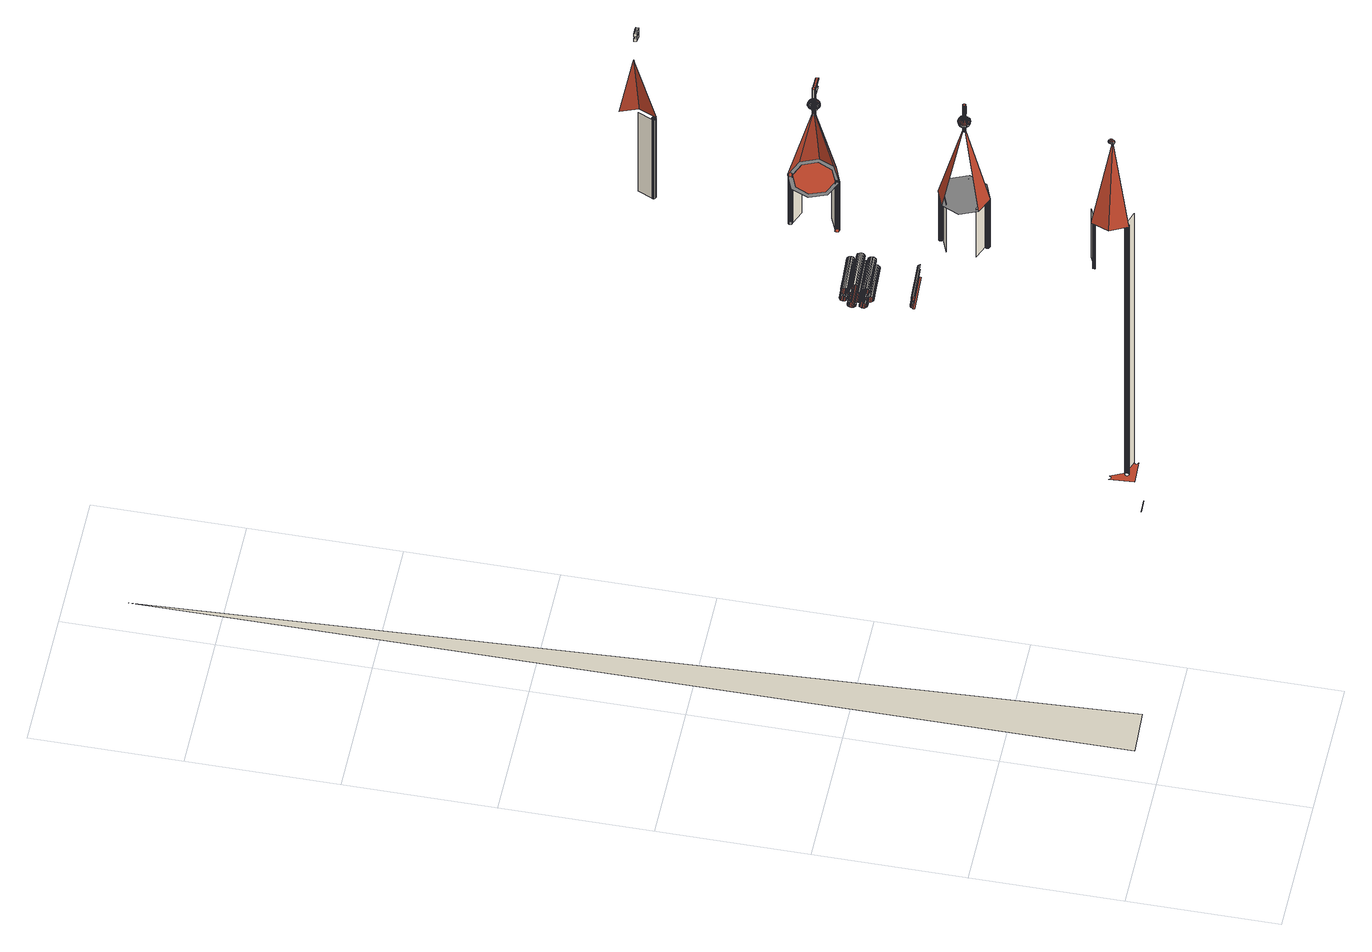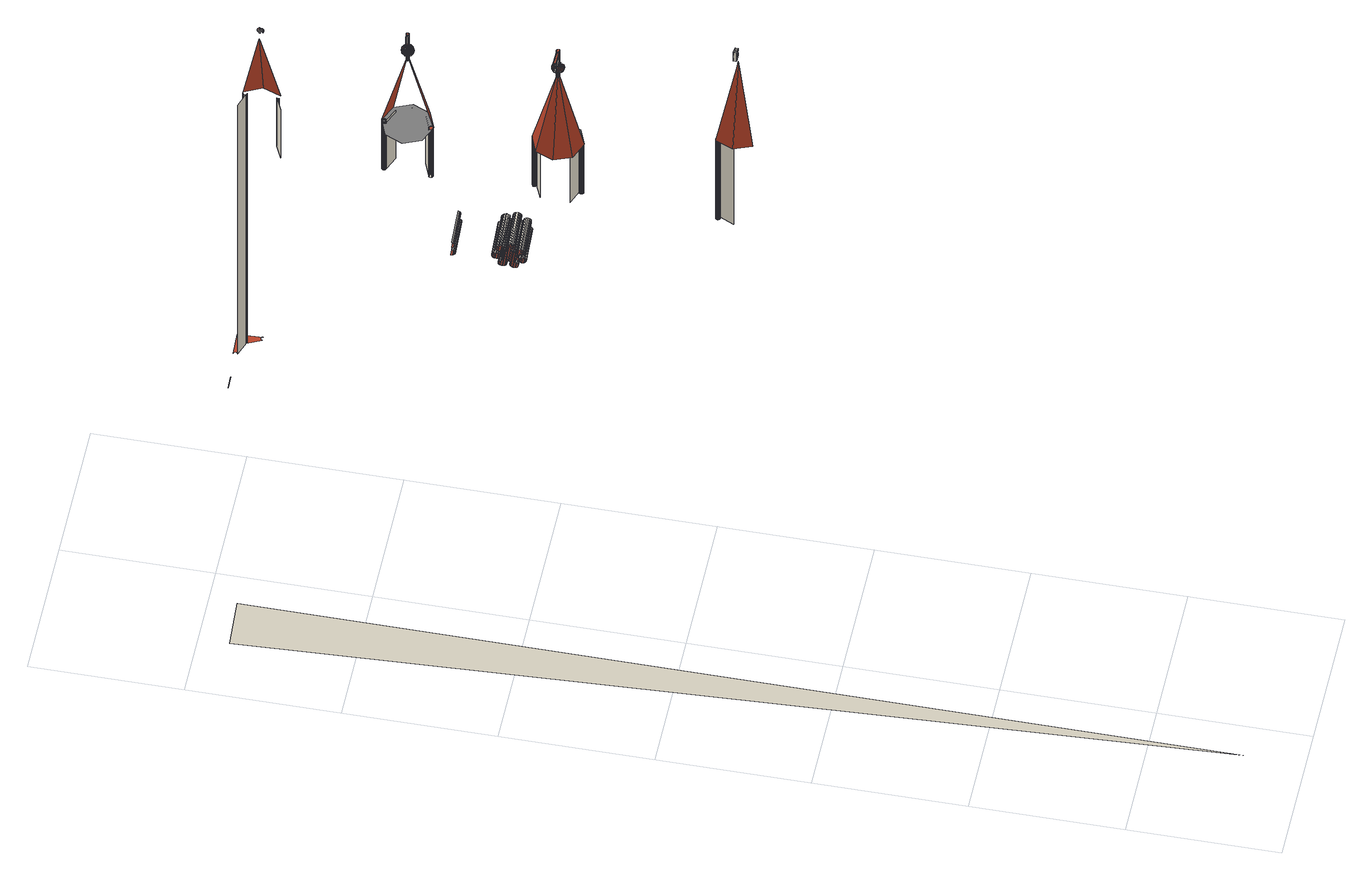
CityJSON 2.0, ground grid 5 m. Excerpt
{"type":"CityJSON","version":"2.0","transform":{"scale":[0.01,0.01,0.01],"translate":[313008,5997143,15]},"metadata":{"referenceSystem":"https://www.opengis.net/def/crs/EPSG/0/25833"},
"CityObjects":{
"building1":{"type":"Building","geometry":[{"type":"MultiSurface","lod":"0","boundaries":[[[0,1,2,3]],[[4,0,3,5]],[[6,7,8,9]],[[10,4,5,11]],[[7,12,13,8]],[[14,10,11,15]],[[12,16,17,13]],[[18,14,15,19]],[[20,21,22,23,24,25,26,27,28,29,30,31,32,33,17,34,35,36,19,15,11,5,3,2,37,38,39,40,41,42,43,44,45,46,47,9,8,13,17,48,49,50,51,52,53,54,55,56,57,58,59,60,61]],[[16,62,34,17]],[[63,18,19,36]],[[62,64,35,34]],[[64,63,36,35]],[[65,66,67]],[[16,17,33,68]],[[69,70,71,72]],[[73,69,72,74]],[[75,73,74,76]],[[77,78,79,80,81]],[[82,83,84,85]],[[83,75,76,84]],[[86,77,81,80,87]],[[88,89,90,91]],[[92,93,89,88]],[[94,88,91,95]],[[96,92,88,94]],[[89,97,98,90]],[[93,99,97,89]],[[100,101,93,92]],[[102,100,92,96]],[[103,96,94,104]],[[101,105,99,93]],[[99,106,107,97]],[[108,102,96,103]],[[109,110,101,100]],[[111,109,100,102]],[[110,112,105,101]],[[113,114,71,70]],[[115,116,117,118]],[[119,120,121,122]],[[120,123,124,121]],[[125,119,122,126]],[[123,127,128,124]],[[129,125,126,130]],[[127,131,132,128]],[[133,129,130,134]],[[131,135,136,132]],[[137,133,134,138]],[[135,139,140,136]],[[141,137,138,142]],[[139,143,144,140]],[[134,138,142,145,146,147,148,149,150,151,152,153,154,117,144,140,136,132,128,124,121,122,126,130]],[[155,141,142,145]],[[143,118,117,144]],[[156,157,158,159,160]],[[161,155,145,146]],[[118,162,154,117]],[[163,164,165,166]],[[167,163,166,168]],[[169,170,164,163]],[[166,165,171,172]],[[164,173,174,165]],[[175,161,146,147]],[[176,169,163,167]],[[168,166,172,177]],[[162,178,153,154]],[[170,179,173,164]],[[165,174,180,171]],[[181,175,147,148]],[[182,167,168,183]],[[184,185,170,169]],[[178,186,152,153]],[[172,171,187,188]],[[189,176,167,182]],[[183,168,177,190]],[[173,191,192,174]],[[193,184,169,176]],[[177,172,188,194]],[[195,181,148,149]],[[185,196,179,170]],[[171,180,197,187]],[[179,198,191,173]],[[186,199,151,152]],[[174,192,200,180]],[[201,195,149,150]],[[199,201,150,151]],[[202,193,176,189]],[[190,177,194,203]],[[196,204,198,179]],[[205,182,183,206]],[[180,200,207,197]],[[208,189,182,205]],[[209,210,185,184]],[[206,183,190,211]],[[188,187,212,213]],[[214,209,184,193]],[[191,215,216,192]],[[194,188,213,217]],[[210,218,196,185]],[[187,197,219,212]],[[198,220,215,191]],[[192,216,221,200]],[[222,202,189,208]],[[211,190,203,223]],[[224,214,193,202]],[[203,194,217,225]],[[218,226,204,196]],[[197,207,227,219]],[[204,228,220,198]],[[200,221,229,207]],[[230,205,206,231]],[[232,224,202,222]],[[233,208,205,230]],[[231,206,211,234]],[[223,203,225,235]],[[236,237,210,209]],[[213,212,238,239]],[[240,236,209,214]],[[226,241,228,204]],[[207,229,242,227]],[[237,243,218,210]],[[217,213,239,244]],[[215,245,246,216]],[[212,219,247,238]],[[248,222,208,233]],[[234,211,223,249]],[[220,250,245,215]],[[216,246,251,221]],[[252,240,214,224]],[[225,217,244,253]],[[243,254,226,218]],[[219,227,255,247]],[[228,256,250,220]],[[221,251,257,229]],[[258,232,222,248]],[[249,223,235,259]],[[260,252,224,232]],[[235,225,253,261]],[[254,262,241,226]],[[227,242,263,255]],[[241,264,256,228]],[[229,257,265,242]],[[266,230,231,267]],[[268,233,230,266]],[[267,231,234,269]],[[270,260,232,258]],[[259,235,261,271]],[[272,248,233,268]],[[273,274,275,276]],[[269,234,249,277]],[[278,279,237,236]],[[280,278,236,240]],[[279,281,243,237]],[[239,238,282,283]],[[284,285,286,287]],[[244,239,283,288]],[[289,284,287,290,291]],[[238,247,292,282]],[[262,293,264,241]],[[242,265,294,263]],[[245,295,296,246]],[[297,280,240,252]],[[285,298,160,299,286]],[[300,289,291,290,301]],[[250,295,245]],[[246,296,251]],[[281,302,254,243]],[[253,244,288,303]],[[304,258,248,272]],[[277,249,259,305]],[[247,255,306,292]],[[298,307,308,299,160]],[[256,309,295,250]],[[251,296,310,257]],[[311,297,252,260]],[[312,300,301,313]],[[261,253,303,314]],[[302,315,262,254]],[[255,263,316,306]],[[264,309,256]],[[257,310,265]],[[307,317,318,308]],[[319,270,258,304]],[[305,259,271,320]],[[321,311,260,270]],[[271,261,314,322]],[[323,324,325,159,326]],[[327,312,313,328,325]],[[315,329,293,262]],[[266,267,330]],[[263,294,331,316]],[[268,266,330]],[[267,269,330]],[[293,332,309,264]],[[265,310,333,294]],[[272,268,330]],[[269,277,330]],[[317,334,158,335,336,337,318]],[[338,327,325,328,339]],[[304,272,330]],[[277,305,330]],[[321,270,319]],[[271,322,320]],[[296,295,340]],[[295,309,340]],[[329,332,293]],[[310,296,340]],[[319,304,330]],[[294,333,331]],[[305,320,330]],[[341,342,335,158,334]],[[337,336,343,344]],[[333,310,340]],[[309,332,340]],[[345,338,339,346]],[[347,348,278,280]],[[348,349,279,278]],[[350,347,280,297]],[[349,351,281,279]],[[352,350,297,311]],[[351,353,302,281]],[[353,354,315,302]],[[355,352,311,321]],[[356,355,321,319]],[[354,357,329,315]],[[356,319,330]],[[357,358,332,329]],[[323,359,360,361,157,156,362,324]],[[332,358,340]],[[363,364,365,118,115,366,276,273]],[[336,335,367,368]],[[369,370,371,372,373,374,375,376,377,378,341,334,317,307,298,285,284,289,300,312,327,338,345,379]],[[380,381,346,339,328,313,301,290,287,286,299,308,318,337,344,382,383,384,385,386,387,388,389,390]],[[331,333,391,392]],[[316,331,392,393]],[[391,333,340]],[[322,314,394,395]],[[320,322,395,396]],[[320,396,330]],[[306,316,393,397]],[[292,306,397,398]],[[314,303,399,394]],[[282,292,398,400]],[[303,288,401,399]],[[283,282,400,402]],[[288,283,402,401]],[[344,343,403,382]],[[378,404,342,341]],[[405,356,330]],[[396,406,330]],[[407,391,340]],[[358,408,340]],[[379,345,346,381,368,367,326]],[[409,358,357]],[[410,405,330]],[[392,391,411]],[[406,412,330]],[[408,413,340]],[[414,407,340]],[[413,415,340]],[[415,414,340]],[[405,416,355,356]],[[396,395,417,406]],[[382,403,418,383]],[[419,410,330]],[[412,420,330]],[[421,422,404,378,377,423]],[[326,367,424,369,379]],[[380,425,368,381]],[[426,419,330]],[[420,427,330]],[[428,408,358,409]],[[411,391,407,429]],[[430,431,432,433,335,342,404,422,434]],[[427,435,330]],[[436,409,357,354]],[[393,392,411,437]],[[435,426,330]],[[376,434,422,421,423,377]],[[416,438,352,355]],[[424,367,335,342,404,422,434,430,431,439,440,441,442]],[[443,444,445,446,447,448,418,403,343,336,368,425,449]],[[383,418,448,384]],[[395,394,450,417]],[[410,451,416,405]],[[406,417,452,412]],[[390,449,425,380]],[[369,424,442,370]],[[453,408,428]],[[429,407,454]],[[455,436,354,353]],[[456,433,432,457]],[[438,458,350,352]],[[375,430,434,376]],[[384,448,447,385]],[[459,413,408,453]],[[454,407,414,460]],[[389,443,449,390]],[[370,442,441,461,371]],[[462,455,353,351]],[[419,463,451,410]],[[412,452,464,420]],[[367,465,466,431,439,440,441,442,424]],[[458,467,347,350]],[[468,415,413,459]],[[460,414,469]],[[385,447,446,386]],[[470,431,430,375,374]],[[461,441,440,372,371]],[[388,444,443,389]],[[469,414,415,468]],[[471,428,409,436]],[[437,411,429,472]],[[473,462,351,349]],[[467,474,348,347]],[[373,439,431,470,374]],[[386,446,445,387]],[[372,440,439,373]],[[387,445,444,388]],[[474,473,349,348]],[[426,475,463,419]],[[420,464,476,427]],[[451,477,438,416]],[[478,475,426]],[[427,476,479,435]],[[465,480,481,466]],[[435,479,478,426]],[[482,453,428,471]],[[483,471,436,455]],[[477,484,458,438]],[[463,485,477,451]],[[486,459,453,482]],[[487,483,455,462]],[[484,488,467,458]],[[489,487,462,473]],[[488,490,474,467]],[[491,482,471,483]],[[490,489,473,474]],[[485,492,484,477]],[[493,494,495,496]],[[494,497,498,495]],[[499,493,496,500]],[[497,501,502,498]],[[503,499,500,504]],[[501,505,506,502]],[[507,503,504,508]],[[505,509,510,506]],[[273,507,508,274]],[[509,511,512,510]],[[513,273,274,514]],[[511,515,516,512]],[[514,274,508,504,500,496,495,498,502,506,510,512,516,517,518,519,520,521,522,523,524,525,526,527]],[[273,513,528,529,530,531,532,533,534,535,536,537,538,515,511,509,505,501,497,494,493,499,503,507]],[[528,513,514,527]],[[515,538,517,516]],[[529,528,527,526]],[[538,537,518,517]],[[530,529,526,525]],[[537,536,519,518]],[[536,535,520,519]],[[535,534,521,520]],[[539,540,541,542]],[[543,544,545,546]],[[547,548,549,550]],[[551,552,553,554]],[[555,539,542,556]],[[544,557,558,545]],[[559,547,550,560]],[[557,561,562,558]],[[552,563,564,553]],[[565,559,560,566]],[[567,555,556,568]],[[561,565,566,562]],[[563,569,570,564]],[[571,567,568,572]],[[569,573,574,570]],[[573,571,572,574]],[[575,576,577,578]],[[576,579,580,577]],[[581,575,578,582]],[[579,583,584,580]],[[585,581,582,586]],[[583,587,588,584]],[[589,585,586,590]],[[587,591,592,588]],[[593,589,590,594]],[[595,596,597,598]],[[596,599,600,597]],[[601,595,598,602]],[[591,603,604,592]],[[605,593,594,606]],[[599,607,608,600]],[[609,601,602,610]],[[611,605,606,612]],[[603,613,614,604]],[[607,615,616,608]],[[617,609,610,618]],[[619,611,612,620]],[[613,621,622,614]],[[623,624,625,626]],[[627,623,626,628]],[[615,629,630,616]],[[624,631,632,625]],[[621,633,634,622]],[[635,617,618,636]],[[637,619,620,638]],[[639,627,628,640]],[[631,641,642,632]],[[633,643,644,634]],[[629,645,646,630]],[[647,639,640,648]],[[649,637,638,650]],[[651,635,636,652]],[[641,653,654,642]],[[643,655,656,644]],[[645,657,658,646]],[[659,647,648,660]],[[661,649,650,662]],[[653,663,664,654]],[[665,651,652,666]],[[657,667,668,658]],[[655,669,670,656]],[[671,661,662,672]],[[673,674,675,676]],[[667,677,678,668]],[[677,671,672,678]],[[679,659,660,680]],[[663,681,682,664]],[[669,683,684,670]],[[685,665,666,686]],[[681,687,688,682]],[[689,684,683,690]],[[687,689,690,688]],[[691,692,693,694]],[[695,685,686,696]],[[697,679,680,698]],[[692,695,696,693]],[[699,691,694,700]],[[701,673,676,702]],[[703,699,700,704]],[[705,697,698,706]],[[707,703,704,708]],[[675,676,702,709,710,711,712,713,714,715,716,717,718,719,720,721,722,723,724,725,726,727,728,729]],[[730,705,706,731]],[[732,733,734,735]],[[733,736,737,734]],[[738,701,702,709]],[[739,707,708,740]],[[741,732,735,742]],[[736,743,744,737]],[[743,730,731,744]],[[745,746,747,748]],[[749,745,748,750]],[[751,741,742,752]],[[753,754,719,720]],[[755,739,740,756]],[[746,757,758,747]],[[759,749,750,760]],[[761,755,756,762]],[[757,763,764,758]],[[765,751,752,766]],[[767,759,760,768]],[[769,761,762,770]],[[763,769,770,764]],[[771,738,709,710]],[[772,765,766,773]],[[754,774,718,719]],[[775,767,768,776]],[[777,778,779,780]],[[781,772,773,782]],[[778,783,784,779]],[[785,777,780,786]],[[787,771,710,711]],[[788,781,782,789]],[[790,775,776,791]],[[783,792,793,784]],[[792,788,789,793]],[[774,794,717,718]],[[795,785,786,796]],[[797,790,791,798]],[[799,787,711,712]],[[800,801,802,803]],[[804,795,796,805]],[[806,800,803,807]],[[801,808,809,802]],[[794,810,716,717]],[[811,806,807,812]],[[808,813,814,809]],[[815,797,798,816]],[[817,799,712,713]],[[818,804,805,819]],[[820,811,812,821]],[[810,822,715,716]],[[813,823,824,814]],[[825,826,827,828]],[[829,815,816,830]],[[826,831,832,827]],[[833,817,713,714]],[[822,833,714,715]],[[834,825,828,835]],[[831,836,837,832]],[[838,829,830,839]],[[823,840,841,824]],[[842,820,821,843]],[[844,818,819,845]],[[840,838,839,841]],[[846,834,835,847]],[[836,848,849,837]],[[850,842,843,851]],[[852,846,847,853]],[[854,844,845,855]],[[848,856,857,849]],[[858,859,860,861]],[[862,850,851,863]],[[861,864,865,858]],[[859,866,867,860]],[[868,852,853,869]],[[870,854,855,871]],[[864,872,873,865]],[[874,862,863,875]],[[876,874,875,877]],[[856,878,879,857]],[[866,880,881,867]],[[882,870,871,883]],[[884,876,877,885]],[[878,886,887,879]],[[872,888,889,873]],[[890,868,869,891]],[[886,882,883,887]],[[880,892,893,881]],[[894,890,891,895]],[[896,884,885,897]],[[888,898,899,889]],[[900,894,895,901]],[[902,900,901,903]],[[892,904,905,893]],[[898,906,907,899]],[[908,896,897,909]],[[904,910,911,905]],[[912,902,903,913]],[[906,914,915,907]],[[916,908,909,917]],[[910,918,919,911]],[[914,920,921,915]],[[922,912,913,923]],[[924,916,917,925]],[[918,926,927,919]],[[920,928,929,921]],[[930,922,923,931]],[[932,924,925,933]],[[926,934,935,927]],[[936,932,933,937]],[[928,938,939,929]],[[940,930,931,941]],[[934,942,943,935]],[[942,936,937,943]],[[938,944,945,939]],[[946,940,941,947]],[[944,948,949,945]],[[948,946,947,949]],[[950,951,952,953]],[[954,955,956,957]],[[958,954,957,959]],[[955,960,961,956]],[[962,963,964,965]],[[966,958,959,967]],[[968,969,950,970]],[[960,971,972,961]],[[952,966,967,973]],[[971,965,974,972]],[[975,976,977,963]],[[978,979,980,981]],[[970,950,953,982]],[[953,952,973,983]],[[984,985,986]],[[965,964,987,974]],[[988,984,986]],[[985,989,986]],[[963,977,990,964]],[[991,988,986]],[[989,968,986]],[[979,992,993,994,995,996,980]],[[997,991,986]],[[968,970,986]],[[982,953,983,998]],[[999,1000,1001]],[[1000,1002,1001]],[[1003,1004,1005]],[[976,999,1001]],[[1006,997,986]],[[964,990,987]],[[970,982,986]],[[1002,1007,1001]],[[977,976,1001]],[[1008,1009,994,993,992]],[[996,995,1010,1011]],[[990,977,1001]],[[1007,1004,1001]],[[1012,1006,986]],[[982,998,986]],[[1013,1014,1015,1016]],[[1017,1018,1019,1012]],[[1020,1021,1003,1022]],[[1017,1012,986]],[[1021,1023,1004,1003]],[[1024,1025,1026,1027,1028,1029,1030,1031]],[[1004,1023,1001]],[[1032,1033,1034,1035,1036,1037,754,1038]],[[995,994,1039,1040]],[[1041,1042,1016,1015,1043,1044,1045,1046,1047,1048,1049,981,980,996,1011,1050,1051,1052,1053,1054,1055,1056,1057,1058]],[[1059,1060,1061,1062,1063,1064,1065,1066,1067,1068,1008,992,979,978,1069,1070,1071,1072,1073,1074,1075,1014,1013,1076]],[[987,990,1077,1078]],[[974,987,1078,1079]],[[1077,990,1001]],[[983,973,1080,1081]],[[998,1082,986]],[[998,983,1081,1082]],[[972,974,1079,1083]],[[961,972,1083,1084]],[[973,967,1085,1080]],[[956,961,1084,1086]],[[967,959,1087,1085]],[[957,956,1086,1088]],[[959,957,1088,1087]],[[1089,1077,1001]],[[1011,1010,1090,1050]],[[1068,1091,1009,1008]],[[1092,1017,986]],[[1082,1093,986]],[[1094,1089,1001]],[[1023,1095,1001]],[[1096,1094,1001]],[[1076,1013,1016,1042,1040,1039,1097]],[[1098,1023,1021]],[[1099,1092,986]],[[1078,1077,1089,1100]],[[1093,1101,986]],[[1095,1102,1001]],[[1102,1103,1001]],[[1103,1096,1001]],[[1092,1104,1018,1017]],[[1082,1081,1105,1093]],[[1050,1090,1106,1051]],[[1107,1099,986]],[[1101,1108,986]],[[1109,1110,1091,1068,1067,1111]],[[1097,1039,1112,1059,1076]],[[1041,1113,1040,1042]],[[1114,1107,986]],[[1108,1115,986]],[[1116,1095,1023,1098]],[[1100,1089,1094,1117]],[[1118,1119,1120,1121,994,1009,1091,1110,1122]],[[1123,1114,986]],[[1115,1124,986]],[[1125,1098,1021,1020]],[[1079,1078,1100,1126]],[[1124,1123,986]],[[1066,1122,1110,1109,1111,1067]],[[1104,1127,1128,1018]],[[1028,1027,1111,1129,993]],[[1112,1039,994,1009,1091,1110,1122,1118,1119,1130,1131,1132,1133]],[[1134,1135,1136,1137,1138,1139,1106,1090,1010,995,1040,1113,1140]],[[1051,1106,1139,1052]],[[1081,1080,1141,1105]],[[1099,1142,1104,1092]],[[1093,1105,1143,1101]],[[1059,1112,1133,1060]],[[1058,1140,1113,1041]],[[1144,1095,1116]],[[1117,1094,1096,1145]],[[1146,1125,1020,1147]],[[1083,1079,1126,1148]],[[1149,1121,1120,1150]],[[1127,1151,1152,1128]],[[1052,1139,1138,1053]],[[1065,1118,1122,1066]],[[1080,1085,1153,1141]],[[1154,1102,1095,1144]],[[1145,1096,1155]],[[1057,1134,1140,1058]],[[1060,1133,1132,1156,1061]],[[1157,1146,1147,1158]],[[1107,1159,1142,1099]],[[1101,1143,1160,1108]],[[1039,1161,1162,1119,1130,1131,1132,1133,1112]],[[1151,1163,1164,1152]],[[1084,1083,1148,1165]],[[1166,1103,1102,1154]],[[1155,1096,1103,1167]],[[1053,1138,1137,1054]],[[1168,1119,1118,1065,1064]],[[1156,1132,1131,1062,1061]],[[1056,1135,1134,1057]],[[1085,1087,1169,1153]],[[1167,1103,1166]],[[1170,1116,1098,1125]],[[1126,1100,1117,1171]],[[1172,1157,1158,1173]],[[1163,1174,1175,1164]],[[1063,1130,1119,1168,1064]],[[1054,1137,1136,1055]],[[1055,1136,1135,1056]],[[1062,1131,1130,1063]],[[1174,1172,1173,1175]],[[1086,1084,1165,1176]],[[1087,1088,1177,1169]],[[1114,1178,1159,1107]],[[1088,1086,1176,1177]],[[1108,1160,1179,1115]],[[754,719,1180,1038]],[[1142,1181,1127,1104]],[[1105,1141,1182,1143]],[[1123,1183,1178,1114]],[[1115,1179,1184,1124]],[[1161,1185,1186,1162]],[[1124,1184,1183,1123]],[[1187,1144,1116,1170]],[[1171,1117,1145,1188]],[[1189,1170,1125,1146]],[[1148,1126,1171,1190]],[[1181,1191,1151,1127]],[[1141,1153,1192,1182]],[[1159,1193,1181,1142]],[[1143,1182,1194,1160]],[[1195,1154,1144,1187]],[[1188,1145,1155,1196]],[[1197,1189,1146,1157]],[[1165,1148,1190,1198]],[[1191,1199,1163,1151]],[[1200,1201,1040,1113,1140,1134,1135,1136,1137,1138,1139,1106,1090,1010,995]],[[1153,1169,1202,1192]],[[1203,1166,1154,1195]],[[1196,1155,1167,1204]],[[1178,1205,1193,1159]],[[1160,1194,1206,1179]],[[1207,1197,1157,1172]],[[1204,1167,1166,1203]],[[1199,1208,1174,1163]],[[1209,1187,1170,1189]],[[1176,1165,1198,1210]],[[1190,1171,1188,1211]],[[1169,1177,1212,1202]],[[1208,1207,1172,1174]],[[1177,1176,1210,1212]],[[1193,1213,1191,1181]],[[1183,1214,1205,1178]],[[1179,1206,1215,1184]],[[1182,1192,1216,1194]],[[1184,1215,1214,1183]],[[1217,1195,1187,1209]],[[1211,1188,1196,1218]],[[1219,1209,1189,1197]],[[1198,1190,1211,1220]],[[1213,1221,1199,1191]],[[1192,1202,1222,1216]],[[1205,1223,1213,1193]],[[1194,1216,1224,1206]],[[1225,1203,1195,1217]],[[1218,1196,1204,1226]],[[1227,1219,1197,1207]],[[1210,1198,1220,1228]],[[1221,1229,1208,1199]],[[1226,1204,1203,1225]],[[1202,1212,1230,1222]],[[1229,1227,1207,1208]],[[1214,1231,1223,1205]],[[1212,1210,1228,1230]],[[1206,1224,1232,1215]],[[1233,1217,1209,1219]],[[1215,1232,1231,1214]],[[1220,1211,1218,1234]],[[1223,1235,1221,1213]],[[1216,1222,1236,1224]],[[994,1121,1149,1237,1200,995]],[[1238,1225,1217,1233]],[[1234,1218,1226,1239]],[[1240,1233,1219,1227]],[[1228,1220,1234,1241]],[[1235,1242,1229,1221]],[[1222,1230,1243,1236]],[[1239,1226,1225,1238]],[[1231,1244,1235,1223]],[[1224,1236,1245,1232]],[[1242,1240,1227,1229]],[[1230,1228,1241,1243]],[[1232,1245,1244,1231]],[[1246,1238,1233,1240]],[[1241,1234,1239,1247]],[[1248,1249,1250,1251]],[[1244,1252,1242,1235]],[[1236,1243,1253,1245]],[[1247,1239,1238,1246]],[[1201,1254,1185,1161,1039,1040]],[[1252,1246,1240,1242]],[[1243,1241,1247,1253]],[[1245,1253,1252,1244]],[[1253,1247,1246,1252]],[[1034,1248,1251,1255]],[[1256,1257,1258,1259]],[[1025,1024,1097,1129,1156]],[[1260,1034,1255,1261]],[[1262,1263,1120,1119,1162]],[[1257,1264,1265,1258]],[[1034,1260,1266,1267,1268,1269,1270,1271,1272,1273,1274,1275,1276,1264,1257,1256,1277,1278,1279,1280,1281,1282,1249,1248]],[[1261,1255,1251,1250,1283,1284,1285,1286,1287,1288,1259,1258,1265,1289,1290,1291,1292,1293,1294,1295,1296,1297,1298,1299]],[[1266,1260,1261,1299]],[[1264,1276,1289,1265]],[[1027,1026,1168,1129,1111]],[[1237,1149,1150,1300]],[[1267,1266,1299,1298]],[[1263,1301,1300,1150,1120]],[[1276,1275,1290,1289]],[[1268,1267,1298,1297]],[[1275,1274,1291,1290]],[[1185,1254,1302,1186]],[[1302,1303,1262,1162,1186]],[[1269,1268,1297,1296]],[[1274,1273,1292,1291]],[[1270,1269,1296,1295]],[[1273,1272,1293,1292]],[[1271,1270,1295,1294]],[[1272,1271,1294,1293]],[[1026,1025,1156,1129,1168]],[[1304,1305,1306]],[[1033,1307,1255,1034]],[[1308,1309,1310,1311]],[[1312,1313,1314,1315,1316]],[[1317,1318,1319,1320]],[[1321,1322,1323,1324]],[[1322,1325,1326,1323]],[[1327,1321,1324,1328]],[[1325,1329,1330,1326]],[[1331,1327,1328,1332]],[[1329,1333,1334,1330]],[[1335,1331,1332,1336]],[[1333,1337,1338,1334]],[[1339,1340,1341,1342]],[[1343,1344,1345,1346]],[[1347,1335,1336,1348]],[[1337,1349,1350,1338]],[[1313,1351,1352,1315,1314]],[[1353,1347,1348,1354]],[[1349,1355,1356,1350]],[[1357,1358,1354,1348,1336,1332,1328,1324,1323,1326,1330,1334,1338,1350,1356,1359,1360,1361,1362,1363,1364,1365,1366,1367]],[[1368,1353,1354,1358]],[[1355,1369,1359,1356]],[[1370,1368,1358,1357]],[[1342,1341,1371,1372]],[[1346,1345,1373,1374]],[[1369,1375,1360,1359]],[[1376,1370,1357,1367]],[[1377,1343,1346,1374]],[[1378,1339,1342,1372]],[[1344,1379,1373,1345]],[[1340,1380,1371,1341]],[[1375,1381,1361,1360]],[[1382,1376,1367,1366]],[[1378,1380,1340,1339]],[[1344,1343,1377,1379]],[[1381,1383,1362,1361]],[[1384,1382,1366,1365]],[[1383,1385,1363,1362]],[[1386,1384,1365,1364]],[[1385,1386,1364,1363]],[[1379,1377,1374,1373]],[[1380,1378,1372,1371]],[[1387,1388,1389,1390]],[[1337,1338,1391,1392]]],"semantics":{"surfaces":[{"type":"WallSurface"},{"type":"RoofSurface"},{"type":"GroundSurface"}],"values":[0,0,0,0,0,0,0,0,1,0,0,0,0,2,0,0,0,0,1,0,0,1,0,0,1,1,0,0,0,1,1,0,0,1,0,1,0,0,0,0,0,0,0,0,0,0,0,0,0,0,0,1,0,0,1,0,0,0,1,0,0,0,0,1,1,0,0,0,0,1,0,0,0,1,1,0,1,1,0,0,0,0,0,0,0,0,1,1,0,1,0,1,0,1,0,1,0,1,0,0,0,0,1,1,1,1,0,0,0,0,1,1,1,1,1,0,0,1,0,0,0,1,0,0,1,1,0,0,1,1,0,0,0,0,1,1,1,1,0,0,0,0,1,1,1,1,1,1,0,1,0,1,0,0,0,1,0,0,0,0,0,1,0,0,0,0,0,1,1,1,0,0,0,0,1,0,1,0,0,0,0,0,1,1,1,1,1,0,0,1,0,1,1,0,0,1,1,0,0,1,1,1,1,0,0,0,0,1,0,1,0,0,0,0,0,1,0,1,0,1,0,0,1,1,0,1,0,2,0,2,0,2,1,0,0,0,1,1,1,0,0,1,0,1,0,1,0,0,1,1,0,0,0,0,1,0,1,0,0,0,0,1,1,0,1,1,0,0,0,1,1,0,0,2,1,0,0,1,0,1,1,0,0,1,1,1,0,0,0,0,0,0,1,0,0,0,0,0,0,0,1,1,2,1,0,0,0,0,0,0,0,0,0,0,1,0,0,0,0,0,1,1,1,1,1,0,1,0,0,1,1,0,0,1,0,1,0,0,1,0,0,0,0,0,0,0,0,0,0,0,0,0,1,0,0,0,0,0,0,0,0,1,0,1,0,1,0,1,0,0,1,1,0,0,1,0,1,0,1,0,1,0,1,0,1,0,0,1,0,1,0,1,0,0,1,1,0,0,1,0,1,1,0,1,0,0,1,0,1,1,1,0,0,0,1,1,1,0,0,0,1,1,0,0,1,0,1,0,1,0,0,1,0,0,0,1,1,0,0,0,1,0,1,1,1,0,0,0,1,0,1,1,0,1,0,0,1,0,0,1,1,0,0,1,0,1,0,0,1,1,0,1,0,1,0,0,1,0,1,0,0,1,1,0,1,0,0,1,0,0,1,0,0,1,1,0,0,0,0,1,0,0,1,0,1,0,1,0,0,1,1,0,1,0,0,1,1,1,0,0,1,0,1,1,0,0,0,1,1,1,1,0,0,1,1,1,0,0,1,1,0,0,1,0,1,0,1,0,1,0,1,0,0,1,1,0,0,1,0,1,1,0,1,0,0,1,1,0,1,0,0,0,1,1,1,0,1,1,0,1,1,0,1,1,1,0,0,0,0,1,0,1,0,0,0,0,0,0,1,1,0,1,0,1,0,2,0,1,0,1,2,0,0,0,1,1,1,0,0,1,0,1,0,1,0,0,0,1,1,0,0,0,0,0,1,0,1,0,0,0,1,1,0,1,1,0,0,0,1,1,0,0,2,1,1,0,0,1,0,1,1,1,2,0,1,1,1,0,0,0,0,0,0,0,1,0,0,1,0,0,0,0,0,1,1,2,1,0,0,0,0,0,0,0,1,0,0,0,0,1,0,0,0,0,0,0,1,1,0,1,0,1,1,1,1,0,1,0,0,0,0,1,1,1,1,0,0,0,0,1,1,1,0,0,1,1,0,0,1,0,0,0,1,0,0,1,1,1,1,1,0,0,0,0,1,1,1,1,0,0,0,0,1,0,1,0,1,0,1,0,1,0,1,1,0,0,0,0,0,1,1,0,1,1,0,0,1,0,0,0,1,1,0,0,0,0,1,0,0,0,1,0,0,0,1,2,0,0,1,2,0,0,0,0,0,2,0,0,0,0,0,0,0,1,0,0,0,1,0,0,0,0,0,0,0,0,0,0,0,0,0,1,0,0,0,0,0,0,0,0,0,0,1,1,2,2,0,0,0,0,0,0,0,0,0,0,0,0,0]}}]}
},
"vertices":[
[148,116,2442],[146,116,2442],[146,116,1280],[148,116,1280],[150,117,2442],[150,117,1280],[146,130,2442],[148,130,2442],[148,130,1280],[146,130,1280],[151,118,2442],[151,118,1280],[149,129,2442],[149,129,1280],[152,120,2442],[152,120,1280],[151,128,2442],[151,128,1280],[153,121,2442],[153,121,1280],[119,93,1280],[201,97,1280],[199,97,1280],[197,97,1280],[196,99,1280],[194,100,1280],[193,101,1280],[193,103,1280],[193,105,1280],[194,107,1280],[195,108,1280],[196,109,1280],[198,110,1280],[200,111,1280],[152,127,1280],[153,125,1280],[153,123,1280],[145,116,1280],[143,117,1280],[141,118,1280],[140,119,1280],[139,121,1280],[139,123,1280],[139,124,1280],[140,126,1280],[141,128,1280],[142,129,1280],[144,130,1280],[129,175,1280],[128,173,1280],[128,172,1280],[127,170,1280],[125,169,1280],[124,168,1280],[122,168,1280],[120,168,1280],[118,169,1280],[117,170,1280],[116,171,1280],[115,172,1280],[115,173,1280],[115,175,1280],[152,127,2442],[153,123,2442],[153,125,2442],[155,78,1111],[196,79,1111],[150,78,1111],[200,111,2442],[147,226,2442],[146,224,2442],[146,224,2217],[147,226,2217],[148,227,2442],[148,227,2217],[148,229,2442],[148,229,2217],[114,174,2442],[141,117,2442],[193,175,2743],[196,179,2762],[191,178,2743],[147,233,2442],[147,231,2442],[147,231,2217],[147,233,2217],[135,234,2442],[193,182,2743],[177,174,2787],[177,174,2782],[179,169,2782],[179,169,2787],[176,179,2787],[177,179,2782],[178,174,2792],[180,170,2792],[178,179,2792],[179,174,2777],[180,170,2777],[178,179,2777],[177,184,2787],[177,184,2782],[178,184,2792],[180,179,2797],[180,175,2797],[179,184,2777],[181,179,2772],[181,175,2772],[181,183,2797],[179,189,2787],[179,189,2782],[180,188,2792],[181,188,2777],[193,246,2442],[193,246,2217],[124,600,2442],[124,600,2217],[172,579,2217],[172,579,2442],[165,569,2442],[165,570,2442],[165,570,2217],[165,569,2217],[165,572,2442],[165,572,2217],[166,567,2442],[166,567,2217],[165,574,2442],[165,574,2217],[168,566,2442],[168,566,2217],[166,576,2442],[166,576,2217],[170,565,2442],[170,565,2217],[167,577,2442],[167,577,2217],[171,565,2442],[171,565,2217],[168,578,2442],[168,578,2217],[173,565,2442],[173,565,2217],[170,579,2442],[170,579,2217],[175,566,2217],[176,567,2217],[178,568,2217],[178,570,2217],[179,572,2217],[178,574,2217],[178,575,2217],[177,577,2217],[175,578,2217],[173,579,2217],[175,566,2442],[113,589,2442],[171,564,2442],[173,642,2743],[173,647,2762],[169,643,2743],[176,567,2442],[173,579,2442],[153,644,2787],[153,644,2782],[155,639,2782],[155,639,2787],[154,644,2792],[156,639,2792],[153,649,2787],[153,649,2782],[158,634,2782],[157,634,2787],[155,644,2777],[156,639,2777],[178,568,2442],[154,649,2792],[158,635,2792],[175,578,2442],[155,649,2777],[159,635,2777],[178,570,2442],[157,644,2797],[158,640,2797],[154,654,2787],[154,654,2782],[177,577,2442],[161,631,2782],[161,631,2787],[157,649,2797],[160,637,2797],[158,644,2772],[159,641,2772],[155,654,2792],[162,632,2792],[179,572,2442],[156,653,2777],[162,632,2777],[157,649,2772],[178,575,2442],[161,637,2772],[178,574,2442],[157,653,2797],[163,634,2797],[158,652,2772],[160,645,2800],[161,642,2800],[164,634,2772],[160,648,2800],[157,659,2787],[157,658,2782],[163,639,2800],[166,628,2782],[166,628,2787],[158,658,2792],[161,645,2769],[162,642,2769],[166,629,2792],[158,658,2777],[166,630,2777],[161,648,2769],[164,639,2769],[161,651,2800],[165,636,2800],[160,657,2797],[167,632,2797],[160,656,2772],[167,632,2772],[162,651,2769],[166,637,2769],[164,646,2803],[165,643,2803],[162,654,2800],[164,648,2803],[166,642,2803],[168,635,2800],[160,662,2787],[160,662,2782],[171,627,2782],[171,627,2787],[161,662,2792],[163,654,2769],[169,636,2769],[161,661,2777],[171,628,2792],[166,646,2766],[166,644,2766],[171,629,2777],[165,650,2803],[168,640,2803],[166,648,2766],[167,642,2766],[162,660,2797],[171,631,2797],[163,659,2772],[171,632,2772],[166,650,2766],[169,641,2766],[166,652,2803],[170,639,2803],[165,657,2800],[172,634,2800],[165,656,2769],[172,635,2769],[167,651,2766],[170,640,2766],[169,646,2805],[170,646,2805],[169,647,2805],[170,645,2805],[167,654,2803],[172,638,2803],[169,648,2805],[174,715,2442],[174,715,2217],[126,696,2217],[126,696,2442],[171,644,2805],[165,665,2787],[165,665,2782],[165,664,2792],[165,664,2777],[176,628,2782],[176,627,2787],[168,646,2742],[168,645,2742],[168,645,2862],[168,646,2862],[176,628,2792],[168,647,2742],[168,647,2862],[168,647,2743],[176,629,2777],[168,653,2766],[172,640,2766],[171,647,2765],[171,646,2765],[166,662,2797],[169,643,2742],[169,643,2862],[168,648,2742],[168,648,2862],[166,661,2772],[176,631,2797],[170,649,2805],[172,644,2805],[175,632,2772],[170,643,2742],[170,643,2862],[171,648,2765],[172,645,2765],[167,659,2800],[169,650,2742],[169,650,2862],[175,634,2800],[168,658,2769],[175,635,2769],[172,642,2742],[172,642,2862],[171,650,2805],[173,643,2805],[169,655,2803],[174,638,2803],[174,730,2442],[115,707,2442],[169,651,2743],[173,652,2743],[169,651,2742],[169,651,2862],[170,654,2766],[173,647,2805],[174,640,2766],[172,649,2765],[173,645,2765],[173,642,2742],[173,642,2817],[173,642,2857],[173,642,2862],[170,651,2742],[170,651,2862],[173,647,2765],[174,642,2742],[174,642,2817],[174,642,2857],[174,642,2862],[172,652,2742],[172,652,2862],[170,666,2792],[170,667,2787],[170,667,2782],[170,663,2797],[170,665,2777],[171,660,2800],[170,662,2772],[171,659,2769],[171,655,2803],[172,651,2805],[172,654,2766],[173,649,2765],[233,705,2442],[256,646,2442],[230,587,2442],[90,648,2442],[222,694,2442],[241,646,2442],[220,598,2442],[105,648,2442],[173,652,2817],[173,652,2857],[174,652,2742],[175,651,2742],[176,650,2742],[177,649,2742],[178,648,2742],[178,647,2742],[178,646,2742],[177,644,2742],[176,643,2742],[175,643,2742],[173,652,2742],[174,652,2862],[173,652,2862],[175,643,2862],[176,643,2862],[177,644,2862],[178,646,2862],[178,647,2862],[178,648,2862],[177,649,2862],[176,650,2862],[175,651,2862],[174,645,2765],[176,640,2766],[178,636,2769],[178,635,2800],[176,639,2803],[174,644,2805],[179,633,2772],[180,630,2777],[180,632,2797],[181,629,2782],[181,630,2792],[181,629,2787],[175,643,2857],[175,643,2817],[173,651,2805],[175,644,2805],[175,646,2765],[174,649,2765],[173,654,2766],[174,650,2805],[177,641,2766],[176,645,2805],[174,648,2765],[175,647,2765],[175,648,2765],[174,655,2803],[178,640,2803],[176,643,2857],[175,650,2805],[176,646,2805],[176,643,2782],[176,643,2817],[176,643,2743],[174,652,2817],[174,652,2857],[176,649,2805],[177,647,2805],[175,654,2766],[179,643,2766],[178,646,2817],[178,647,2817],[178,644,2817],[178,642,2817],[177,644,2817],[177,648,2805],[174,659,2769],[180,638,2769],[174,660,2800],[178,648,2817],[177,649,2817],[176,650,2817],[175,651,2817],[176,650,2857],[177,649,2857],[178,648,2857],[178,647,2857],[178,646,2857],[177,644,2857],[175,651,2857],[181,637,2800],[176,655,2803],[180,642,2803],[177,653,2766],[180,645,2766],[174,662,2772],[178,642,2852],[178,644,2852],[174,663,2797],[178,652,2766],[180,646,2766],[176,650,2743],[175,665,2777],[178,654,2803],[181,644,2803],[178,652,2817],[178,650,2817],[175,666,2792],[179,650,2766],[180,648,2766],[178,647,2743],[177,658,2769],[182,640,2769],[175,667,2782],[175,667,2787],[179,652,2803],[181,646,2803],[177,659,2800],[181,650,2803],[181,648,2803],[178,652,2852],[178,650,2852],[180,657,2769],[178,662,2772],[179,662,2797],[180,658,2800],[182,654,2769],[179,664,2777],[179,665,2792],[180,666,2782],[180,666,2787],[182,660,2772],[182,660,2797],[168,719,2442],[167,720,2442],[167,720,2217],[168,719,2217],[167,722,2442],[167,722,2217],[169,717,2442],[169,717,2217],[167,724,2442],[167,724,2217],[171,716,2442],[171,716,2217],[168,726,2442],[168,726,2217],[172,715,2442],[172,715,2217],[169,727,2442],[169,727,2217],[171,728,2442],[171,728,2217],[176,715,2442],[176,715,2217],[173,729,2442],[173,729,2217],[174,729,2217],[176,729,2217],[178,728,2217],[179,727,2217],[180,725,2217],[181,724,2217],[181,722,2217],[181,720,2217],[180,718,2217],[179,717,2217],[178,716,2217],[178,716,2442],[179,717,2442],[180,718,2442],[181,720,2442],[181,722,2442],[181,724,2442],[180,725,2442],[179,727,2442],[178,728,2442],[176,729,2442],[174,729,2442],[112,798,1944],[112,793,1944],[247,800,1944],[247,804,1944],[112,796,2003],[112,799,2001],[247,806,2001],[247,803,2003],[112,800,1982],[112,796,1979],[247,803,1979],[247,807,1982],[112,797,1968],[112,801,1966],[247,808,1966],[247,804,1968],[112,801,1946],[247,808,1946],[112,802,1998],[247,809,1998],[112,802,1985],[247,809,1985],[112,804,1994],[247,810,1994],[112,804,1964],[247,811,1964],[112,804,1989],[247,810,1989],[112,805,1948],[247,811,1948],[112,807,1960],[247,813,1960],[112,807,1952],[247,813,1952],[112,807,1956],[247,814,1956],[241,929,1968],[241,929,1963],[106,922,1963],[106,922,1968],[241,930,1959],[106,923,1959],[241,930,1972],[106,924,1972],[241,933,1956],[106,926,1956],[241,933,1975],[106,926,1975],[240,936,1953],[106,929,1953],[240,937,1978],[106,930,1978],[240,940,1952],[105,933,1952],[240,941,1979],[105,934,1979],[240,941,2003],[240,941,1998],[105,934,1998],[105,934,2003],[240,942,1994],[105,936,1994],[240,942,2007],[105,936,2007],[240,944,1952],[105,938,1952],[240,945,1979],[105,938,1979],[240,945,1991],[105,938,1991],[240,945,2010],[105,938,2010],[240,947,1976],[105,940,1976],[240,948,1953],[105,942,1953],[240,948,1988],[105,942,1988],[240,949,2013],[105,942,2013],[240,950,1974],[105,943,1974],[240,949,1956],[105,943,1956],[105,942,1933],[105,943,1937],[240,950,1937],[240,949,1933],[105,943,1929],[240,950,1929],[240,951,1990],[105,945,1990],[105,944,1941],[240,951,1941],[240,952,1959],[105,945,1959],[240,953,2014],[105,946,2014],[240,953,1973],[105,946,1973],[105,946,1925],[240,952,1925],[105,947,1944],[240,954,1944],[240,955,1961],[105,948,1961],[240,955,1989],[105,948,1989],[105,949,1922],[239,956,1922],[239,956,1974],[105,949,1974],[239,957,2014],[104,950,2014],[104,951,1944],[239,957,1944],[239,958,1961],[104,951,1961],[239,958,1988],[104,951,1988],[104,953,1921],[239,960,1921],[239,959,1976],[104,952,1976],[104,954,1945],[239,961,1945],[239,961,2012],[104,954,2012],[239,960,1985],[104,954,1985],[239,961,1959],[104,954,1959],[239,961,1979],[104,954,1979],[148,1040,2442],[146,1041,2442],[146,1041,2217],[148,1040,2217],[239,961,1982],[104,954,1982],[104,957,1921],[239,964,1921],[104,957,1947],[239,963,1947],[239,964,1957],[104,957,1957],[239,964,2010],[104,958,2010],[104,958,1951],[239,965,1951],[104,958,1954],[239,965,1954],[239,966,2000],[239,966,2003],[104,959,2003],[104,959,2000],[239,967,2006],[104,960,2006],[104,961,1922],[239,968,1922],[239,967,1996],[104,960,1996],[149,1041,2442],[149,1041,2217],[239,970,1994],[104,963,1994],[104,965,1924],[239,972,1924],[239,973,1993],[104,966,1993],[151,1041,2217],[153,1042,2217],[154,1044,2217],[154,1046,2217],[155,1047,2217],[154,1049,2217],[154,1051,2217],[153,1052,2217],[151,1053,2217],[150,1054,2217],[148,1054,2217],[146,1054,2217],[144,1054,2217],[143,1052,2217],[142,1051,2217],[141,1049,2217],[141,1047,2217],[141,1046,2217],[141,1044,2217],[143,1042,2217],[144,1041,2217],[104,968,1927],[239,974,1927],[104,967,1941],[104,966,1937],[239,973,1937],[239,974,1941],[104,967,1934],[239,974,1934],[151,1041,2442],[238,976,1994],[104,970,1994],[104,969,1944],[238,976,1944],[104,969,1931],[238,976,1931],[238,976,2014],[238,977,2009],[104,970,2009],[104,970,2014],[238,978,2018],[104,971,2018],[103,972,1945],[238,979,1945],[146,1054,2442],[148,1054,2442],[238,979,1995],[103,973,1995],[238,979,2008],[103,973,2008],[238,980,2021],[103,973,2021],[238,981,1998],[103,975,1998],[238,982,2005],[103,975,2005],[103,975,1946],[238,982,1946],[238,983,2024],[103,976,2024],[238,982,2001],[103,975,2001],[153,1042,2442],[103,979,1945],[238,986,1945],[150,1054,2442],[238,987,2026],[103,980,2026],[103,980,1926],[103,979,1930],[238,986,1930],[238,987,1926],[103,981,1943],[238,988,1943],[103,982,1933],[238,989,1933],[103,983,1923],[238,989,1923],[154,1044,2442],[103,983,1940],[238,990,1940],[238,992,2026],[103,985,2026],[103,983,1936],[238,990,1936],[151,1053,2442],[103,986,1920],[238,993,1920],[237,996,2024],[103,989,2024],[154,1046,2442],[238,994,1997],[238,995,2000],[103,988,2000],[103,988,1997],[103,990,1918],[237,997,1918],[237,996,1993],[103,989,1993],[237,996,2003],[103,989,2003],[153,1052,2442],[237,998,1991],[103,991,1991],[237,999,2005],[102,992,2005],[237,999,2022],[102,992,2022],[155,1047,2442],[102,994,1918],[237,1001,1918],[237,1001,1989],[102,994,1989],[154,1051,2442],[237,1002,2006],[102,995,2006],[102,994,1951],[102,993,1948],[237,1000,1948],[237,1000,1951],[237,1002,2019],[102,995,2019],[102,994,1945],[237,1001,1945],[154,1049,2442],[102,995,1954],[237,1002,1954],[102,997,1942],[237,1003,1942],[237,1003,2015],[102,996,2015],[237,1003,2010],[102,996,2010],[237,1004,1990],[102,998,1990],[102,998,1919],[237,1005,1919],[102,998,1956],[237,1005,1956],[102,1000,1940],[237,1007,1940],[237,1008,1991],[102,1001,1991],[102,1001,1957],[237,1008,1957],[102,1002,1921],[237,1009,1921],[102,1003,1940],[237,1010,1940],[237,1008,1972],[237,1009,1975],[102,1002,1975],[102,1001,1972],[237,1010,1994],[102,1003,1994],[102,1002,1969],[237,1009,1969],[237,1011,1978],[102,1004,1978],[102,1005,1956],[237,1012,1956],[102,1005,1924],[237,1011,1924],[102,1004,1966],[237,1011,1966],[237,1011,1997],[102,1004,1997],[237,1011,2000],[102,1004,2000],[102,1005,1937],[237,1012,1937],[236,1013,1980],[102,1007,1980],[102,1006,1928],[237,1013,1928],[236,1014,2003],[102,1007,2003],[102,1007,1933],[236,1013,1933],[102,1008,1964],[236,1014,1964],[102,1008,1955],[236,1014,1955],[236,1017,1981],[102,1010,1981],[102,1009,1952],[236,1016,1952],[236,1018,2005],[102,1011,2005],[102,1011,1964],[236,1018,1964],[102,1010,1948],[236,1017,1948],[101,1013,1945],[236,1020,1945],[236,1020,1980],[101,1013,1980],[101,1014,1965],[236,1021,1965],[236,1022,2005],[101,1015,2005],[236,1023,1978],[101,1016,1978],[101,1017,1944],[236,1024,1944],[101,1017,1967],[236,1024,1967],[236,1026,2003],[101,1020,2003],[236,1027,1979],[101,1020,1979],[101,1021,1968],[236,1028,1968],[101,1021,1944],[236,1028,1944],[236,1030,2001],[101,1023,2001],[236,1030,1982],[101,1024,1982],[101,1025,1966],[236,1032,1966],[101,1025,1946],[236,1032,1946],[236,1033,1998],[101,1026,1998],[236,1033,1985],[101,1026,1985],[235,1034,1994],[101,1027,1994],[101,1028,1964],[235,1035,1964],[101,1028,1948],[235,1035,1948],[235,1034,1989],[101,1027,1989],[101,1030,1960],[235,1037,1960],[101,1030,1952],[235,1037,1952],[101,1031,1956],[235,1038,1956],[146,1114,2803],[144,1110,2800],[148,1109,2800],[148,1114,2803],[147,1103,2787],[147,1103,2782],[152,1103,2782],[152,1103,2787],[147,1104,2792],[152,1104,2792],[147,1104,2777],[152,1104,2777],[145,1111,2769],[146,1116,2766],[148,1115,2766],[148,1111,2769],[147,1106,2797],[152,1106,2797],[147,1119,2805],[144,1115,2803],[148,1119,2805],[148,1107,2772],[152,1107,2772],[151,1110,2800],[151,1111,2769],[145,1117,2766],[148,1121,2765],[148,1120,2765],[146,1118,2742],[148,1118,2742],[148,1118,2862],[146,1118,2862],[149,1119,2805],[150,1114,2803],[145,1122,2805],[146,1121,2805],[149,1122,2805],[150,1115,2766],[145,1123,2805],[146,1120,2805],[149,1120,2765],[146,1124,2805],[149,1117,2742],[149,1117,2743],[149,1117,2817],[149,1117,2857],[149,1117,2862],[146,1125,2805],[150,1119,2805],[147,1121,2765],[147,1122,2765],[149,1122,2765],[147,1123,2765],[146,1129,2766],[148,1124,2765],[144,1128,2766],[147,1125,2805],[147,1124,2765],[150,1117,2742],[150,1117,2817],[150,1117,2857],[150,1117,2862],[147,1126,2805],[148,1127,2742],[147,1127,2742],[147,1127,2862],[148,1127,2862],[148,1126,2805],[148,1131,2803],[145,1130,2803],[147,1134,2769],[148,1129,2766],[144,1133,2769],[149,1125,2765],[150,1205,2442],[209,1180,2442],[232,1121,2442],[207,1063,2442],[148,1039,2442],[89,1065,2442],[66,1124,2442],[91,1182,2442],[217,1121,2442],[198,1170,2442],[150,1190,2442],[102,1171,2442],[81,1124,2442],[100,1075,2442],[196,1074,2442],[149,1127,2817],[149,1127,2857],[150,1127,2862],[149,1127,2862],[146,1126,2862],[145,1125,2862],[144,1124,2862],[144,1122,2862],[144,1121,2862],[145,1120,2862],[145,1119,2862],[151,1118,2862],[152,1119,2862],[153,1120,2862],[154,1121,2862],[154,1122,2862],[154,1124,2862],[153,1125,2862],[153,1126,2862],[152,1127,2862],[150,1127,2742],[152,1127,2742],[153,1126,2742],[153,1125,2742],[154,1124,2742],[154,1122,2742],[154,1121,2742],[153,1120,2742],[152,1119,2742],[151,1118,2742],[145,1119,2742],[145,1120,2742],[144,1121,2742],[144,1122,2742],[144,1124,2742],[145,1125,2742],[146,1126,2742],[149,1127,2742],[150,1120,2765],[152,1116,2766],[154,1112,2769],[154,1111,2800],[153,1115,2803],[151,1119,2805],[155,1108,2772],[157,1106,2777],[156,1107,2797],[157,1104,2782],[157,1105,2792],[157,1104,2787],[150,1121,2765],[151,1118,2857],[151,1118,2817],[149,1126,2805],[151,1120,2805],[151,1121,2765],[150,1124,2765],[151,1122,2765],[149,1127,2743],[150,1130,2766],[150,1126,2805],[154,1117,2766],[152,1120,2805],[151,1124,2765],[151,1123,2765],[150,1131,2803],[154,1116,2803],[152,1119,2857],[151,1125,2805],[152,1121,2805],[152,1119,2782],[152,1119,2817],[152,1119,2743],[150,1127,2817],[150,1127,2857],[152,1125,2805],[153,1122,2805],[152,1129,2766],[155,1118,2766],[154,1121,2817],[154,1122,2817],[154,1119,2817],[154,1117,2817],[153,1120,2817],[152,1124,2805],[153,1123,2805],[150,1134,2769],[156,1113,2769],[150,1135,2800],[147,1135,2800],[149,1122,2762],[154,1124,2817],[153,1125,2817],[153,1126,2817],[152,1127,2817],[153,1126,2857],[153,1125,2857],[154,1124,2857],[154,1122,2857],[154,1121,2857],[153,1120,2857],[152,1127,2857],[157,1112,2800],[152,1130,2803],[156,1117,2803],[153,1128,2766],[156,1120,2766],[150,1138,2772],[146,1138,2772],[159,1110,2772],[154,1117,2852],[154,1119,2852],[151,1139,2797],[146,1139,2797],[159,1110,2797],[154,1127,2766],[156,1122,2766],[153,1126,2743],[151,1141,2777],[146,1140,2777],[154,1129,2803],[157,1119,2803],[154,1127,2817],[154,1125,2817],[151,1141,2792],[146,1141,2792],[161,1108,2777],[155,1125,2766],[156,1124,2766],[154,1122,2743],[161,1108,2792],[153,1133,2769],[159,1116,2769],[151,1142,2782],[146,1142,2782],[151,1142,2787],[146,1142,2787],[162,1107,2782],[162,1107,2787],[156,1128,2803],[158,1122,2803],[196,1074,2217],[154,1134,2800],[160,1115,2800],[157,1126,2803],[157,1124,2803],[154,1127,2852],[154,1125,2852],[156,1132,2769],[160,1118,2769],[154,1137,2772],[162,1113,2772],[155,1138,2797],[162,1113,2797],[157,1133,2800],[161,1118,2800],[158,1130,2769],[161,1121,2769],[155,1139,2777],[164,1112,2777],[155,1140,2792],[199,1117,2857],[199,1126,2857],[164,1111,2792],[160,1127,2769],[161,1124,2769],[159,1131,2800],[162,1121,2800],[156,1141,2782],[156,1141,2787],[158,1135,2772],[165,1111,2782],[164,1117,2772],[165,1111,2787],[159,1136,2797],[161,1128,2800],[162,1125,2800],[164,1117,2797],[161,1132,2772],[164,1121,2772],[160,1137,2777],[166,1116,2777],[160,1138,2792],[167,1116,2792],[162,1133,2797],[165,1121,2797],[163,1129,2772],[164,1125,2772],[160,1138,2782],[167,1116,2782],[161,1139,2787],[168,1115,2787],[164,1129,2797],[165,1125,2797],[163,1134,2777],[167,1121,2777],[164,1134,2792],[168,1121,2792],[199,1117,2852],[166,1130,2777],[167,1125,2777],[164,1135,2782],[169,1121,2782],[164,1135,2787],[169,1121,2787],[166,1130,2792],[167,1125,2792],[167,1131,2782],[168,1126,2782],[148,1191,2442],[147,1191,2442],[147,1191,2217],[148,1191,2217],[167,1131,2787],[169,1126,2787],[199,1126,2852],[150,1190,2217],[145,1202,2442],[147,1204,2442],[147,1204,2217],[145,1202,2217],[152,1191,2442],[152,1191,2217],[199,1125,2817],[199,1118,2817],[149,1204,2442],[149,1204,2217],[154,1191,2442],[155,1192,2442],[156,1194,2442],[157,1195,2442],[157,1197,2442],[157,1199,2442],[156,1201,2442],[155,1202,2442],[154,1203,2442],[152,1204,2442],[150,1204,2442],[144,1201,2442],[143,1199,2442],[143,1197,2442],[143,1196,2442],[144,1194,2442],[145,1192,2442],[145,1192,2217],[144,1194,2217],[143,1196,2217],[143,1197,2217],[143,1199,2217],[144,1201,2217],[150,1204,2217],[152,1204,2217],[154,1203,2217],[155,1202,2217],[156,1201,2217],[157,1199,2217],[157,1197,2217],[157,1195,2217],[156,1194,2217],[155,1192,2217],[154,1191,2217],[199,1118,2852],[179,1119,2835],[199,1125,2852],[179,1125,2835],[119,93,24],[122,3301,15],[282,101,15],[198,1170,2217],[147,1696,2973],[147,1696,2960],[147,1686,2960],[147,1686,2973],[178,1631,2584],[203,1690,2584],[125,1691,2884],[120,1691,2904],[124,1688,2884],[147,1696,2996],[147,1696,2983],[147,1686,2983],[147,1686,2996],[166,1634,2584],[166,1636,2584],[166,1636,2217],[166,1634,2217],[165,1637,2584],[165,1637,2217],[167,1632,2584],[167,1632,2217],[166,1639,2584],[166,1639,2217],[169,1631,2584],[169,1631,2217],[166,1641,2584],[166,1641,2217],[170,1630,2584],[170,1630,2217],[167,1642,2584],[167,1642,2217],[153,1696,2983],[153,1696,2996],[153,1686,2996],[153,1686,2983],[153,1696,2960],[153,1696,2973],[153,1686,2973],[153,1686,2960],[172,1630,2584],[172,1630,2217],[169,1643,2584],[169,1643,2217],[180,1749,2584],[124,1695,2884],[174,1630,2584],[174,1630,2217],[171,1644,2584],[171,1644,2217],[177,1632,2217],[176,1631,2217],[172,1644,2217],[174,1644,2217],[176,1643,2217],[177,1642,2217],[178,1641,2217],[179,1639,2217],[179,1637,2217],[179,1635,2217],[178,1634,2217],[176,1631,2584],[172,1644,2584],[177,1632,2584],[168,1685,2996],[168,1685,2983],[168,1685,2973],[168,1685,2960],[174,1644,2584],[178,1634,2584],[169,1695,2960],[169,1695,2983],[169,1695,2973],[169,1695,2996],[176,1643,2584],[179,1635,2584],[177,1642,2584],[179,1637,2584],[178,1641,2584],[179,1639,2584],[170,1695,2999],[170,1685,2999],[170,1685,2959],[170,1695,2959],[188,1690,2217],[188,1690,2584]
]}
